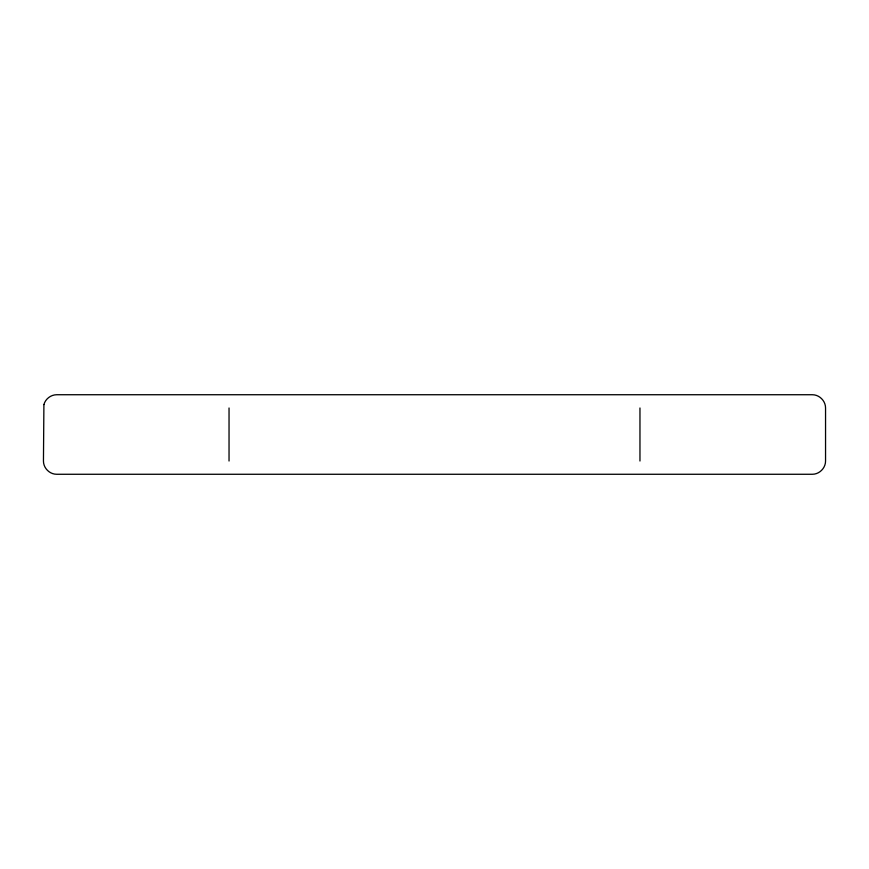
<?xml version="1.0" encoding="UTF-8"?>
<svg xmlns="http://www.w3.org/2000/svg" width="869" height="869" viewBox="0 0 869 869"><rect width="100%" height="100%" fill="white"/><g stroke="black" fill="none" stroke-linecap="round" stroke-linejoin="round"><path stroke-width="1.3" d="M639.964 407.985L639.964 461.015M229.036 407.985L229.036 461.015M43.906 404.552L43.45 461.015C43.407 468.109 49.609 474.311 56.702 474.268L812.287 474.268C819.38 474.311 825.593 468.109 825.55 461.015L825.55 407.985C825.593 400.891 819.38 394.689 812.287 394.732L56.702 394.732C50.847 394.765 45.449 398.904 43.906 404.552"/></g></svg>
